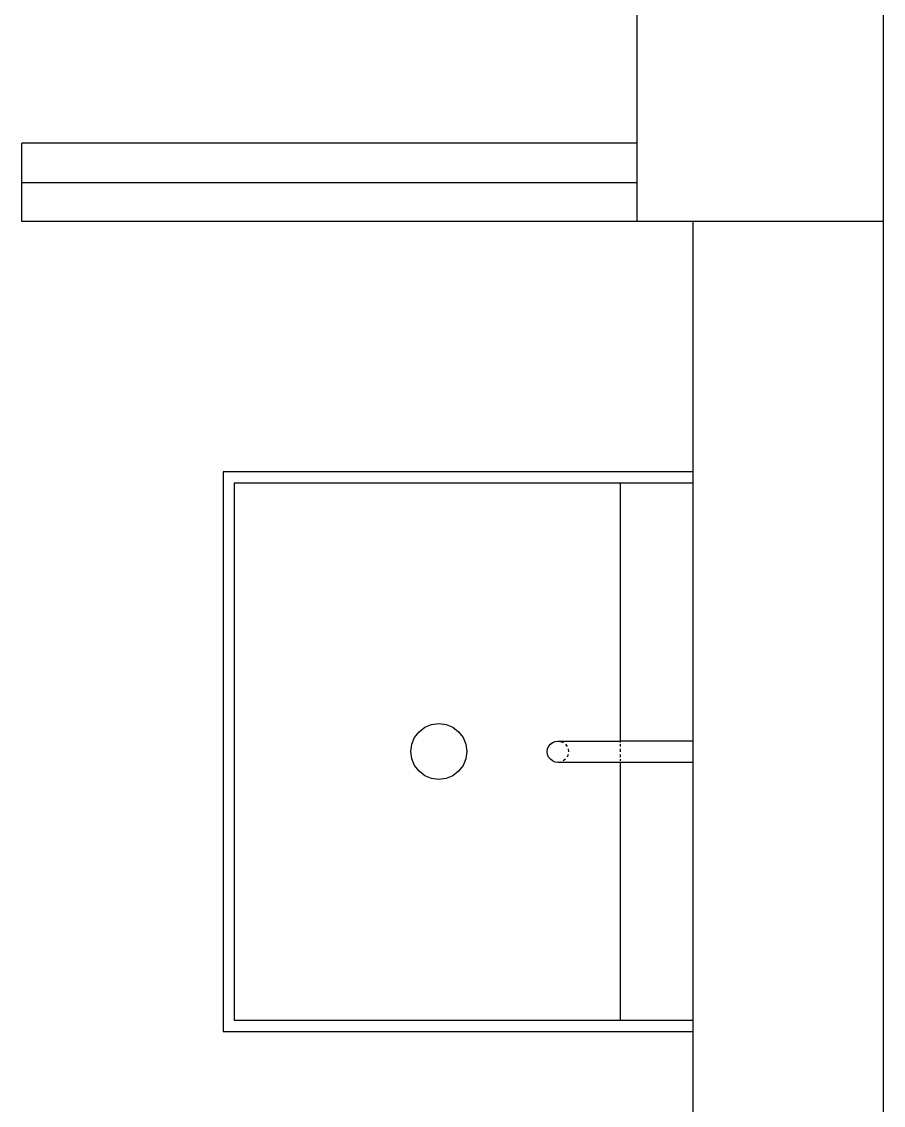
# Model space of a CAD drawing. Header units: millimetres. Extents: x -41292 to 298682, y -22072 to 33155.
# Drawn here: x 29425 to 30195, y 9031 to 9999 of the extents above; entities that cross this region are included whole.
import ezdxf

# ---------------------------------------------------------------- set-up
doc = ezdxf.new("R2010")
doc.units = ezdxf.units.MM
doc.layers.add('벽1', color=2, linetype='Continuous')

# ---------------------------------------------------------------- blocks, each defined once
blk = doc.blocks.new('AHSISHEUD')
for p, q in [((30822.05, 28268.67), (30822.05, 27468.67)), ((30602.05, 27538.67), (30602.05, 27713.89)), ((30602.05, 27538.67), (30052.05, 27538.67)), ((30052.05, 27503.67), (30052.05, 27538.67)), ((30602.05, 27503.67), (30602.05, 27538.67)), ((30052.05, 27503.67), (30602.05, 27503.67)), ((30052.05, 27468.67), (30052.05, 27503.67)), ((30602.05, 27468.67), (30602.05, 27503.67)), ((30602.05, 27468.67), (30052.05, 27468.67)), ((30652.05, 27468.67), (30602.05, 27468.67)), ((30822.05, 27468.67), (30652.05, 27468.67)), ((30652.05, 27244.94), (30652.05, 27468.67)), ((30822.05, 27468.67), (30822.05, 25928.67)), ((30652.05, 27244.94), (30232.05, 27244.94)), ((30232.05, 27244.94), (30232.05, 26744.94)), ((30652.05, 27234.94), (30652.05, 27244.94)), ((30242.05, 27234.94), (30242.05, 26754.94)), ((30587.05, 27234.94), (30242.05, 27234.94)), ((30652.05, 27234.94), (30587.05, 27234.94)), ((30587.05, 27004.48), (30587.05, 27234.94)), ((30652.05, 27004.48), (30652.05, 27234.94)), ((30403.15, 27007.62), (30407.13, 27012.8)), ((30407.13, 27012.8), (30412.3, 27016.77)), ((30412.3, 27016.77), (30418.33, 27019.27)), ((30418.33, 27019.27), (30424.8, 27020.12)), ((30424.8, 27020.12), (30431.27, 27019.27)), ((30431.27, 27019.27), (30437.3, 27016.77)), ((30437.3, 27016.77), (30442.48, 27012.8)), ((30442.48, 27012.8), (30446.45, 27007.62)), ((30399.8, 26995.12), (30400.65, 27001.59)), ((30400.65, 27001.59), (30403.15, 27007.62)), ((30446.45, 27007.62), (30448.95, 27001.59)), ((30448.95, 27001.59), (30449.8, 26995.12)), ((30522.96, 26999.71), (30524.48, 27001.69)), ((30524.48, 27001.69), (30526.46, 27003.21)), ((30526.46, 27003.21), (30528.76, 27004.16)), ((30528.76, 27004.16), (30531.23, 27004.48)), ((30531.23, 27004.48), (30533.7, 27004.16)), ((30531.23, 27004.48), (30587.05, 27004.48)), ((30533.7, 27004.16), (30536, 27003.21)), ((30537.97, 27001.69), (30539.49, 26999.71)), ((30652.05, 27004.48), (30587.05, 27004.48)), ((30587.05, 27003.21), (30587.05, 27004.48)), ((30587.05, 26999.71), (30587.05, 27001.69)), ((30652.05, 26985.4), (30652.05, 27004.48)), ((30400.65, 26988.65), (30399.8, 26995.12)), ((30449.8, 26995.12), (30448.95, 26988.65)), ((30521.68, 26994.94), (30522.01, 26997.41)), ((30522.01, 26992.47), (30521.68, 26994.94)), ((30522.01, 26997.41), (30522.96, 26999.71)), ((30522.96, 26990.17), (30522.01, 26992.47)), ((30540.44, 26992.47), (30539.49, 26990.17)), ((30540.44, 26997.41), (30540.77, 26994.94)), ((30587.05, 26994.94), (30587.05, 26997.41)), ((30587.05, 26990.17), (30587.05, 26992.47)), ((30403.15, 26982.62), (30400.65, 26988.65)), ((30407.13, 26977.45), (30403.15, 26982.62)), ((30446.45, 26982.62), (30442.48, 26977.45)), ((30448.95, 26988.65), (30446.45, 26982.62)), ((30524.48, 26988.19), (30522.96, 26990.17)), ((30526.46, 26986.68), (30524.48, 26988.19)), ((30528.76, 26985.72), (30526.46, 26986.68)), ((30531.23, 26985.4), (30528.76, 26985.72)), ((30533.7, 26985.72), (30531.23, 26985.4)), ((30587.05, 26985.4), (30531.23, 26985.4)), ((30537.97, 26988.19), (30536, 26986.68)), ((30587.05, 26986.68), (30587.05, 26988.19)), ((30587.05, 26985.4), (30587.05, 26985.72)), ((30652.05, 26985.4), (30587.05, 26985.4)), ((30587.05, 26754.94), (30587.05, 26985.4)), ((30652.05, 26754.94), (30652.05, 26985.4)), ((30412.3, 26973.47), (30407.13, 26977.45)), ((30418.33, 26970.97), (30412.3, 26973.47)), ((30437.3, 26973.47), (30431.27, 26970.97)), ((30442.48, 26977.45), (30437.3, 26973.47)), ((30424.8, 26970.12), (30418.33, 26970.97)), ((30431.27, 26970.97), (30424.8, 26970.12)), ((30242.05, 26754.94), (30587.05, 26754.94)), ((30587.05, 26754.94), (30652.05, 26754.94)), ((30652.05, 26744.94), (30652.05, 26754.94)), ((30232.05, 26744.94), (30652.05, 26744.94)), ((30652.05, 26562.28), (30652.05, 26744.94))]:
    blk.add_line(p, q)

msp = doc.modelspace()

# ---------------------------------------------------------------- linework, layer by layer
at = {"layer": '벽1'}
msp.add_line((30194.67, 10620.58), (30194.67, 8280.58), dxfattribs=at)

# ---------------------------------------------------------------- block references
msp.add_blockref('AHSISHEUD', (-627.37, -17648.09))

doc.saveas('drawing.dxf')
